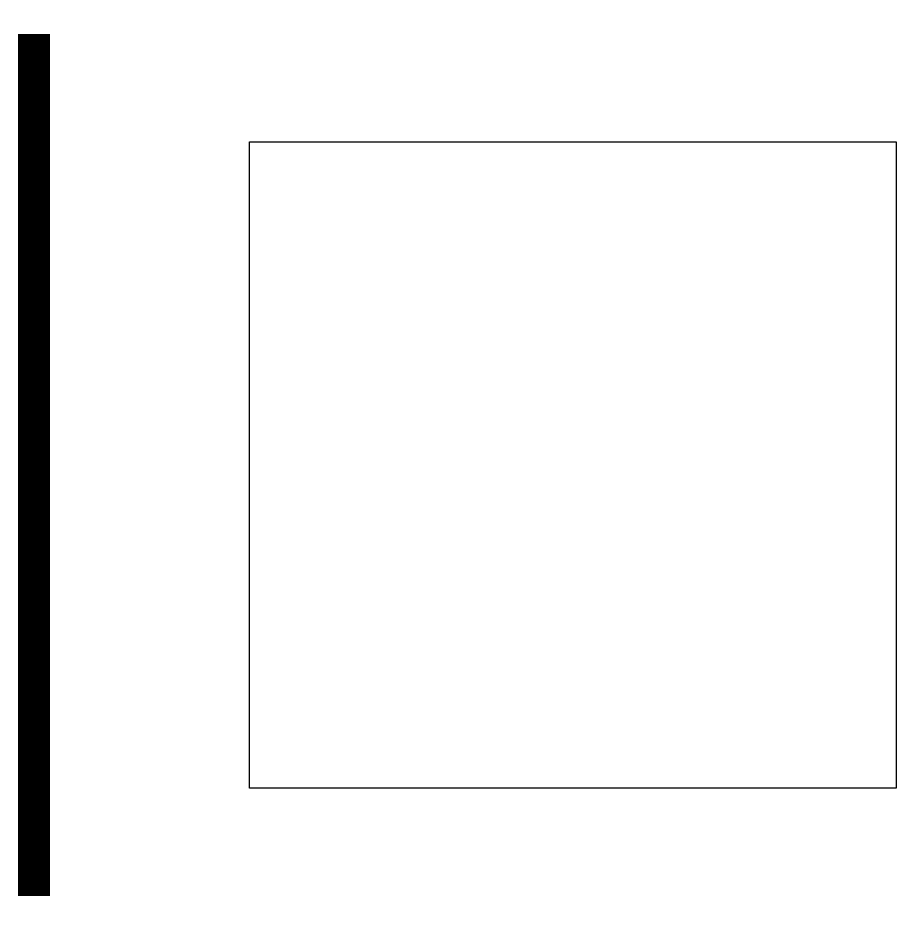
# Model space of a CAD drawing. Header units: millimetres. Extents: x 0 to 297, y 0 to 210.
# Drawn here: x 69.594 to 70.409, y 108.023 to 108.853 of the extents above; entities that cross this region are included whole.
import ezdxf

# ---------------------------------------------------------------- set-up
doc = ezdxf.new("R2010")
doc.units = ezdxf.units.MM
doc.header["$LTSCALE"] = 16.335
doc.layers.add('1', color=7, linetype='CONTINUOUS')

msp = doc.modelspace()

# ---------------------------------------------------------------- linework, layer by layer
at = {"layer": '1', "color": 7, "linetype": 'Continuous'}
for p, q in [((69.80929, 108.13787), (69.80929, 108.73782)), ((69.80929, 108.73782), (70.40923, 108.73782)), ((70.40923, 108.73782), (70.40923, 108.13787)), ((70.40923, 108.13787), (69.80929, 108.13787))]:
    msp.add_line(p, q, dxfattribs=at)
at = {"layer": '1', "color": 9, "linetype": 'Continuous', "const_width": 0.02972}
msp.add_lwpolyline([(69.60913, 108.0378), (69.60913, 108.8379)], dxfattribs=at)

doc.saveas('drawing.dxf')
